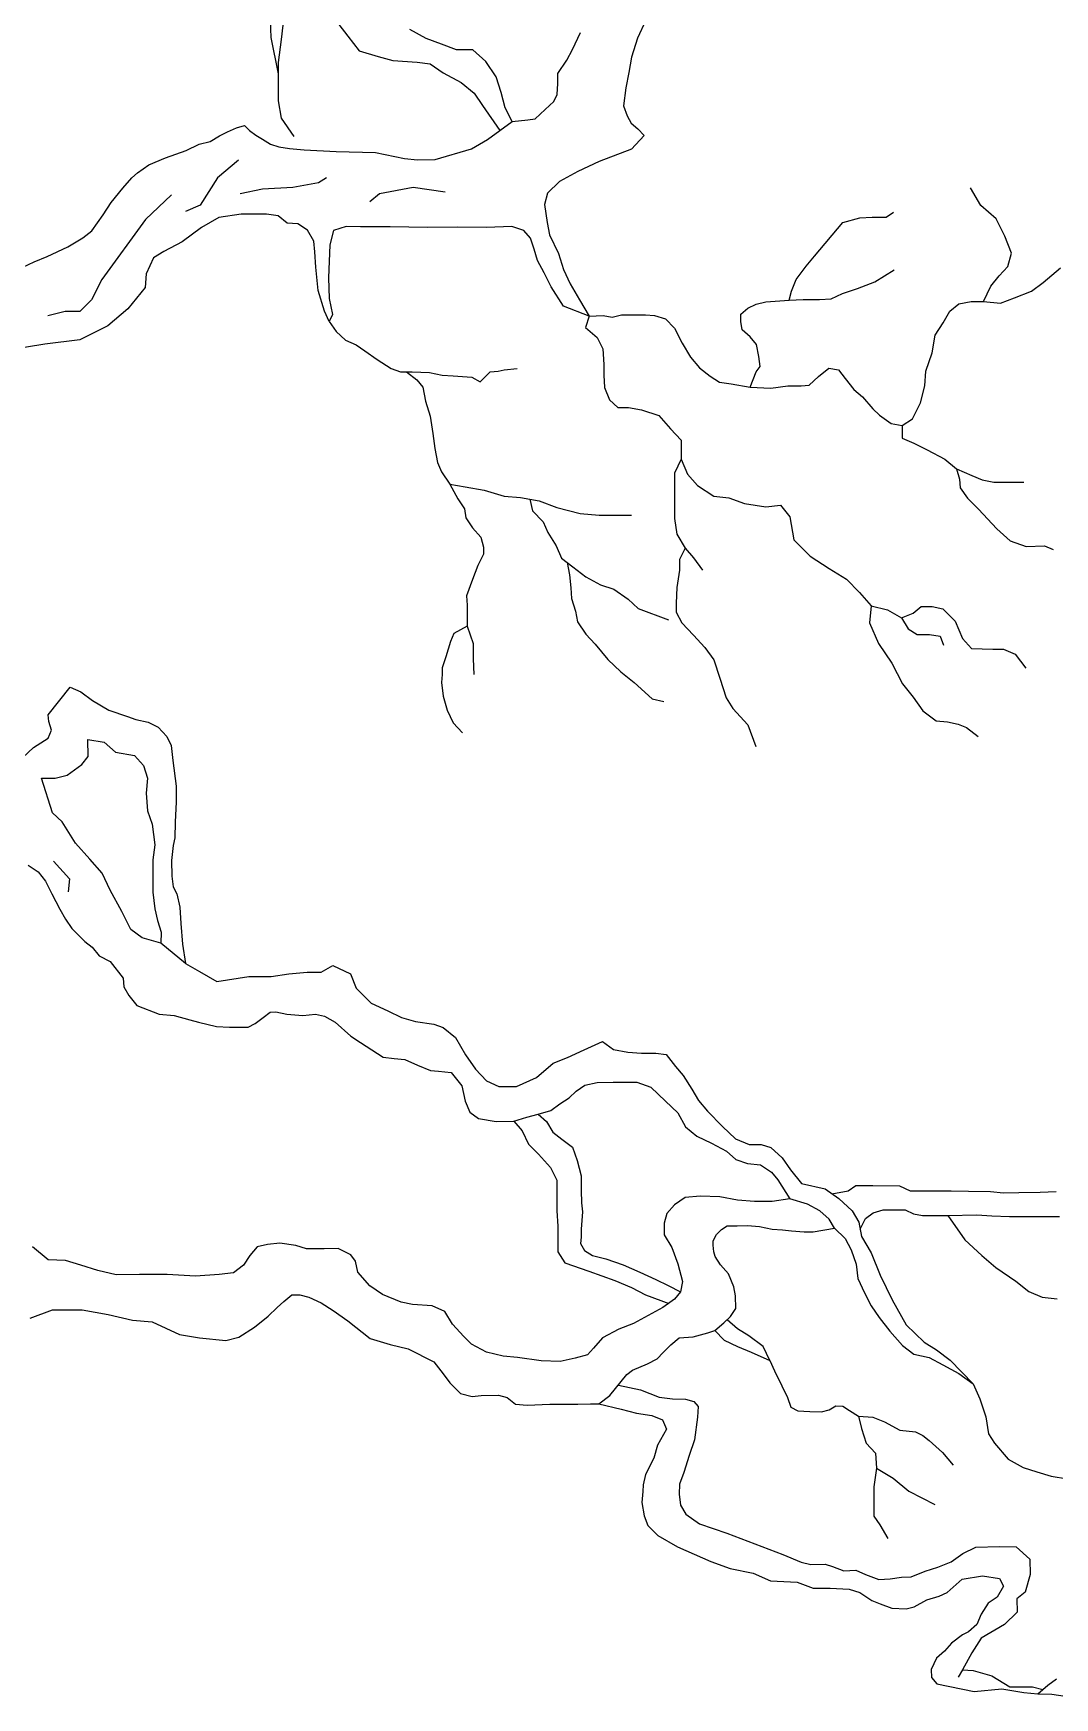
# Model space of a CAD drawing. Header units: millimetres. Extents: x -8050 to 7892, y -21 to 20150.
# Drawn here: x 1436 to 4456, y 3733 to 8652 of the extents above; entities that cross this region are included whole.
import ezdxf

# ---------------------------------------------------------------- set-up
doc = ezdxf.new("R2010")
doc.units = ezdxf.units.MM
doc.layers.add('ceco.net 158', color=7, linetype='Continuous')

msp = doc.modelspace()

# ---------------------------------------------------------------- linework, layer by layer
at = {"layer": 'ceco.net 158'}
for p, q in [((2136.1, 8690.3), (2138.8, 8638.9)), ((2176.7, 8701.1), (2168.6, 8633.4)), ((2339.5, 8677.2), (2366, 8643.5)), ((2597.6, 8636.2), (2549.4, 8662.8)), ((3247.6, 8690.4), (3222.4, 8637.5)), ((2138.8, 8638.9), (2160.5, 8532)), ((2168.6, 8633.4), (2160.5, 8565.8)), ((2366, 8643.5), (2399.8, 8600)), ((2643.5, 8619.3), (2597.6, 8636.2)), ((2686.9, 8602.5), (2643.5, 8619.3)), ((3030.8, 8603.3), (3054.4, 8653.5)), ((3222.4, 8637.5), (3204.8, 8580.9)), ((2160.5, 8565.8), (2160.5, 8498.1)), ((2399.8, 8600), (2455.3, 8583.2)), ((2455.3, 8583.2), (2498.7, 8571.1)), ((2498.7, 8571.1), (2571.1, 8566.3)), ((2571.1, 8566.3), (2609.7, 8561.5)), ((2609.7, 8561.5), (2648.3, 8534.9)), ((2735.2, 8602.5), (2686.9, 8602.5)), ((2773.8, 8568.7), (2735.2, 8602.5)), ((2805.1, 8522.9), (2773.8, 8568.7)), ((2986.5, 8532.6), (3013.1, 8572.4)), ((3013.1, 8572.4), (3030.8, 8603.3)), ((3204.8, 8580.9), (3197.2, 8535.6)), ((2648.3, 8534.9), (2701.4, 8506)), ((2819.6, 8477), (2805.1, 8522.9)), ((2986.5, 8503.1), (2986.5, 8532.6)), ((3197.2, 8535.6), (3188.4, 8490.3)), ((2160.5, 8498.1), (2160.5, 8452.1)), ((2701.4, 8506), (2740, 8474.6)), ((2740, 8474.6), (2764.1, 8438.4)), ((2831.7, 8431.2), (2819.6, 8477)), ((2974.8, 8450), (2985.1, 8470.7)), ((2985.1, 8470.7), (2986.5, 8503.1)), ((3188.4, 8490.3), (3180.9, 8437.4)), ((2160.5, 8452.1), (2168.6, 8400.7)), ((2764.1, 8438.4), (2815.5, 8364.5)), ((2852.4, 8391.1), (2831.7, 8431.2)), ((2920.2, 8398.4), (2949.7, 8426.4)), ((2949.7, 8426.4), (2974.8, 8450)), ((3180.9, 8437.4), (3192.2, 8407.2)), ((2010.5, 8360.8), (2036.6, 8372.3)), ((2036.6, 8372.3), (2060.6, 8379.6)), ((2060.6, 8379.6), (2075.2, 8363.9)), ((2075.2, 8363.9), (2094, 8350.4)), ((2168.6, 8400.7), (2206.5, 8346.6)), ((2778.7, 8338), (2852.4, 8391.1)), ((2852.4, 8391.1), (2898.1, 8395.5)), ((2898.1, 8395.5), (2920.2, 8398.4)), ((3192.2, 8407.2), (3203.5, 8385.8)), ((3203.5, 8385.8), (3223.7, 8369.5)), ((3223.7, 8369.5), (3242.6, 8349.3)), ((1887.8, 8305.5), (1926.9, 8324.3)), ((1926.9, 8324.3), (1959.3, 8331.6)), ((1959.3, 8331.6), (1986.5, 8348.3)), ((1986.5, 8348.3), (2010.5, 8360.8)), ((2094, 8350.4), (2113.9, 8338.9)), ((2113.9, 8338.9), (2137.9, 8324.3)), ((2137.9, 8324.3), (2161.9, 8315.9)), ((2161.9, 8315.9), (2193.3, 8310.7)), ((2731.5, 8310), (2778.7, 8338)), ((3242.6, 8349.3), (3204.8, 8309)), ((1778, 8263.3), (1827, 8283.5)), ((1827, 8283.5), (1887.8, 8305.5)), ((2042.8, 8276.4), (1981.2, 8224.3)), ((2193.3, 8310.7), (2237.1, 8307.6)), ((2237.1, 8307.6), (2331.1, 8302.3)), ((2331.1, 8302.3), (2448.1, 8299.2)), ((2448.1, 8299.2), (2533.9, 8282)), ((2533.9, 8282), (2572.2, 8277.6)), ((2572.2, 8277.6), (2623.8, 8279)), ((2623.8, 8279), (2731.5, 8310)), ((3109.1, 8272.5), (3046.2, 8243.6)), ((3204.8, 8309), (3109.1, 8272.5)), ((1700.4, 8194.1), (1727.4, 8224.5)), ((1727.4, 8224.5), (1744.3, 8239.7)), ((1744.3, 8239.7), (1778, 8263.3)), ((1981.2, 8224.3), (1929.1, 8143.8)), ((2303.4, 8224.3), (2279.7, 8210.1)), ((3046.2, 8243.6), (2992, 8213.4)), ((1666.6, 8151.9), (1700.4, 8194.1)), ((1845.2, 8174.3), (1767.6, 8101)), ((2113.9, 8191.1), (2047.6, 8176.9)), ((2203.9, 8195.9), (2113.9, 8191.1)), ((2279.7, 8210.1), (2203.9, 8195.9)), ((2459.7, 8176.9), (2431.3, 8153.2)), ((2559.2, 8195.9), (2459.7, 8176.9)), ((2653.9, 8181.7), (2559.2, 8195.9)), ((2956.8, 8179.4), (2947.7, 8145.7)), ((2992, 8213.4), (2956.8, 8179.4)), ((4237.3, 8142.7), (4206.9, 8194.8)), ((1643, 8114.8), (1666.6, 8151.9)), ((1929.1, 8143.8), (1886.5, 8124.8)), ((2050.7, 8117), (1984.9, 8107.6)), ((2126, 8117), (2050.7, 8117)), ((2160.5, 8112.3), (2126, 8117)), ((2431.3, 8153.2), (2431.3, 8153.2)), ((2947.7, 8145.7), (2955.2, 8092.1)), ((3957.3, 8107.9), (3979.7, 8123.4)), ((4282.8, 8103.7), (4237.3, 8142.7)), ((1582.2, 8047.3), (1609.2, 8067.5)), ((1609.2, 8067.5), (1643, 8114.8)), ((1767.6, 8101), (1638.3, 7924.3)), ((1933.1, 8077.8), (1876.7, 8035.5)), ((1984.9, 8107.6), (1933.1, 8077.8)), ((2187.1, 8090.3), (2160.5, 8112.3)), ((2218.5, 8088.8), (2187.1, 8090.3)), ((2246.7, 8070), (2218.5, 8088.8)), ((2265.5, 8037), (2246.7, 8070)), ((2323.5, 8068.4), (2312.6, 8026.1)), ((2361.2, 8080.9), (2323.5, 8068.4)), ((2403.5, 8079.4), (2361.2, 8080.9)), ((2491.7, 8079.7), (2403.5, 8079.4)), ((2601.3, 8077.2), (2491.7, 8079.7)), ((2691, 8078.4), (2601.3, 8077.2)), ((2775.7, 8077.2), (2691, 8078.4)), ((2850.5, 8080.9), (2775.7, 8077.2)), ((2886.6, 8068.4), (2850.5, 8080.9)), ((2906.6, 8046), (2886.6, 8068.4)), ((2955.2, 8092.1), (2962.6, 8056)), ((3745.4, 7992.5), (3829.8, 8092.4)), ((3829.8, 8092.4), (3879.8, 8106.2)), ((3879.8, 8106.2), (3916, 8107.9)), ((3916, 8107.9), (3957.3, 8107.9)), ((4308.8, 8051.7), (4282.8, 8103.7)), ((1477.5, 7991.6), (1538.3, 8020.2)), ((1538.3, 8020.2), (1582.2, 8047.3)), ((1876.7, 8035.5), (1821.8, 8007.2)), ((2268.7, 8005.7), (2265.5, 8037)), ((2312.6, 8026.1), (2309.4, 7928.9)), ((2916.5, 8013.6), (2906.6, 8046)), ((2962.6, 8056), (2988.8, 8001.2)), ((4328.3, 8001.8), (4308.8, 8051.7)), ((1388.1, 7952.7), (1438.7, 7976.4)), ((1438.7, 7976.4), (1477.5, 7991.6)), ((1792, 7988.4), (1769.8, 7941.2)), ((1821.8, 8007.2), (1792, 7988.4)), ((2271.8, 7960.2), (2268.7, 8005.7)), ((2926.5, 7980), (2916.5, 8013.6)), ((2946.5, 7943.9), (2926.5, 7980)), ((2988.8, 8001.2), (3003.8, 7953.8)), ((3721.3, 7963.2), (3745.4, 7992.5)), ((4317.5, 7962.8), (4328.3, 8001.8)), ((1638.3, 7924.3), (1608.1, 7864)), ((1769.8, 7941.2), (1766.6, 7900.2)), ((2278.1, 7891.2), (2271.8, 7960.2)), ((2309.4, 7928.9), (2311, 7867.7)), ((2967.6, 7902.8), (2946.5, 7943.9)), ((3003.8, 7953.8), (3023.7, 7911.5)), ((3678.2, 7889.1), (3692, 7923.6)), ((3692, 7923.6), (3721.3, 7963.2)), ((3924.6, 7916.7), (3981.4, 7952.8)), ((4267.6, 7904.3), (4291.5, 7934.6)), ((4291.5, 7934.6), (4317.5, 7962.8)), ((4421.6, 7915.1), (4473.6, 7958.5)), ((1766.6, 7900.2), (1716.1, 7837.1)), ((2296.9, 7830.1), (2278.1, 7891.2)), ((3003.8, 7845.5), (2967.6, 7902.8)), ((3023.7, 7911.5), (3051.1, 7864.1)), ((3671.3, 7863.3), (3678.2, 7889.1)), ((3795.3, 7866.7), (3828.1, 7882.2)), ((3828.1, 7882.2), (3872.9, 7897.7)), ((3872.9, 7897.7), (3924.6, 7916.7)), ((4245.9, 7858.7), (4267.6, 7904.3)), ((4337, 7869.6), (4386.9, 7889.1)), ((4386.9, 7889.1), (4421.6, 7915.1)), ((1530.5, 7829.5), (1478.8, 7816.6)), ((1573.6, 7829.5), (1530.5, 7829.5)), ((1608.1, 7864), (1573.6, 7829.5)), ((1716.1, 7837.1), (1656.1, 7786.6)), ((2311, 7800.3), (2296.9, 7830.1)), ((2311, 7867.7), (2320.4, 7820.7)), ((3079.8, 7815.6), (3003.8, 7845.5)), ((3051.1, 7864.1), (3079.8, 7815.6)), ((3528.3, 7821.9), (3548.9, 7839.1)), ((3528.3, 7799.5), (3528.3, 7821.9)), ((3548.9, 7839.1), (3573.1, 7851.2)), ((3573.1, 7851.2), (3602.4, 7858.1)), ((3602.4, 7858.1), (3671.3, 7863.3)), ((3671.3, 7863.3), (3712.6, 7865)), ((3712.6, 7865), (3760.9, 7865)), ((3760.9, 7865), (3795.3, 7866.7)), ((4126.7, 7795.9), (4146.2, 7830.6)), ((4146.2, 7830.6), (4172.2, 7852.2)), ((4172.2, 7852.2), (4209.1, 7858.7)), ((4209.1, 7858.7), (4245.9, 7858.7)), ((4245.9, 7858.7), (4295.8, 7854.4)), ((4295.8, 7854.4), (4337, 7869.6)), ((1656.1, 7786.6), (1574.1, 7745.6)), ((2320.4, 7820.7), (2311, 7800.3)), ((2311, 7800.3), (2332, 7769.9)), ((3079.8, 7815.6), (3069.2, 7782)), ((3069.2, 7782), (3103.2, 7752.8)), ((3079.8, 7815.6), (3120.6, 7817.3)), ((3120.6, 7817.3), (3147.7, 7812.3)), ((3147.7, 7812.3), (3174.7, 7819.7)), ((3174.7, 7819.7), (3216.5, 7819.7)), ((3216.5, 7819.7), (3246, 7819.7)), ((3246, 7819.7), (3273, 7817.3)), ((3273, 7817.3), (3304.9, 7807.4)), ((3304.9, 7807.4), (3332, 7780.4)), ((3332, 7780.4), (3354.1, 7736.2)), ((3531.7, 7775.4), (3528.3, 7799.5)), ((3555.8, 7754.7), (3531.7, 7775.4)), ((4102.8, 7759), (4126.7, 7795.9)), ((1469.9, 7732.9), (1356.3, 7714)), ((1574.1, 7745.6), (1469.9, 7732.9)), ((2332, 7769.9), (2359.4, 7744.5)), ((2359.4, 7744.5), (2390.6, 7730.8)), ((2390.6, 7730.8), (2416, 7713.2)), ((3103.2, 7752.8), (3120.2, 7718.8)), ((3354.1, 7736.2), (3378.7, 7694.4)), ((3574.8, 7732.3), (3555.8, 7754.7)), ((3581.7, 7696.2), (3574.8, 7732.3)), ((4094.1, 7707), (4102.8, 7759)), ((2416, 7713.2), (2453.1, 7687.9)), ((2453.1, 7687.9), (2494.1, 7660.5)), ((3120.2, 7718.8), (3122.7, 7672.6)), ((3378.7, 7694.4), (3405.7, 7662.5)), ((3585.1, 7666.9), (3581.7, 7696.2)), ((4074.6, 7652.8), (4094.1, 7707)), ((2494.1, 7660.5), (2521.5, 7650.8)), ((2521.5, 7650.8), (2556.6, 7650.8)), ((2539.1, 7650.8), (2570.3, 7627.3)), ((2556.6, 7650.8), (2607.4, 7648.8)), ((2570.3, 7627.3), (2587.9, 7605.9)), ((2607.4, 7648.8), (2644.5, 7641)), ((2644.5, 7641), (2677.7, 7639.1)), ((2677.7, 7639.1), (2732.4, 7635.1)), ((2732.4, 7635.1), (2757.8, 7621.5)), ((2757.8, 7621.5), (2787.1, 7650.8)), ((2787.1, 7650.8), (2810.5, 7652.7)), ((2810.5, 7652.7), (2828.1, 7656.6)), ((2828.1, 7656.6), (2867.1, 7660.5)), ((2828.1, 7656.6), (2828.1, 7656.6)), ((3122.7, 7672.6), (3122.7, 7641)), ((3122.7, 7641), (3125.1, 7604.5)), ((3405.7, 7662.5), (3437.6, 7637.9)), ((3437.6, 7637.9), (3464.7, 7620.7)), ((3555.6, 7606), (3573.1, 7651.4)), ((3573.1, 7651.4), (3585.1, 7666.9)), ((3729.9, 7611.6), (3758, 7637.6)), ((3758, 7637.6), (3788.4, 7661.5)), ((3788.4, 7661.5), (3816.6, 7657.1)), ((3816.6, 7657.1), (3836.1, 7631.1)), ((3836.1, 7631.1), (3862.1, 7598.6)), ((4072.5, 7609.4), (4074.6, 7652.8)), ((2587.9, 7605.9), (2595.7, 7564.9)), ((3125.1, 7604.5), (3139.7, 7568)), ((3464.7, 7620.7), (3499.1, 7615.8)), ((3499.1, 7615.8), (3555.6, 7606)), ((3555.6, 7606), (3617.1, 7602.9)), ((3617.1, 7602.9), (3667, 7609.4)), ((3667, 7609.4), (3706, 7609.4)), ((3706, 7609.4), (3729.9, 7611.6)), ((3862.1, 7598.6), (3888.2, 7576.9)), ((3888.2, 7576.9), (3918.5, 7542.2)), ((4059.4, 7559.6), (4072.5, 7609.4)), ((2595.7, 7564.9), (2609.4, 7520)), ((3139.7, 7568), (3164, 7546.1)), ((3164, 7546.1), (3195.7, 7546.1)), ((3195.7, 7546.1), (3234.6, 7538.8)), ((3234.6, 7538.8), (3285.7, 7521.8)), ((3918.5, 7542.2), (3938, 7522.7)), ((4035.6, 7511.9), (4059.4, 7559.6)), ((2609.4, 7520), (2617.2, 7469.2)), ((3285.7, 7521.8), (3319.7, 7482.9)), ((3319.7, 7482.9), (3351.3, 7448.8)), ((3938, 7522.7), (3972.7, 7498.9)), ((3972.7, 7498.9), (4005.2, 7492.4)), ((4005.2, 7492.4), (4035.6, 7511.9)), ((4005.2, 7492.4), (4005.2, 7455.5)), ((2617.2, 7469.2), (2623, 7424.3)), ((3351.3, 7448.8), (3351.3, 7392.9)), ((4005.2, 7455.5), (4039.9, 7440.3)), ((4039.9, 7440.3), (4079, 7420.8)), ((2623, 7424.3), (2630.8, 7383.3)), ((2630.8, 7383.3), (2642.6, 7355.9)), ((3351.3, 7392.9), (3331.9, 7351.6)), ((3351.3, 7392.9), (3370.8, 7349.1)), ((4079, 7420.8), (4131, 7392.6)), ((4131, 7392.6), (4165.7, 7364.5)), ((2642.6, 7355.9), (2667.9, 7318.8)), ((3331.9, 7351.6), (3331.9, 7312.7)), ((3370.8, 7349.1), (3400, 7315.1)), ((4165.7, 7364.5), (4174.4, 7334.1)), ((4165.7, 7364.5), (4211.2, 7345)), ((4174.4, 7334.1), (4176.5, 7308.1)), ((4211.2, 7345), (4241.6, 7331.9)), ((4241.6, 7331.9), (4276.3, 7325.4)), ((2667.9, 7318.8), (2691.4, 7275.9)), ((2667.9, 7318.8), (2712.9, 7311)), ((2712.9, 7311), (2769.5, 7301.3)), ((2769.5, 7301.3), (2828.1, 7283.7)), ((2828.1, 7283.7), (2876.9, 7279.8)), ((3331.9, 7312.7), (3331.9, 7266.4)), ((3400, 7315.1), (3448.6, 7283.5)), ((3448.6, 7283.5), (3492.4, 7278.6)), ((4176.5, 7308.1), (4198.2, 7277.8)), ((4276.3, 7325.4), (4330.5, 7325.4)), ((4330.5, 7325.4), (4365.2, 7325.4)), ((2691.4, 7275.9), (2710.9, 7246.6)), ((2710.9, 7246.6), (2714.8, 7219.3)), ((2876.9, 7279.8), (2931.6, 7270)), ((2904.2, 7274.9), (2912.1, 7240.8)), ((2912.1, 7240.8), (2943.3, 7207.6)), ((2931.6, 7270), (2984.3, 7250.5)), ((2984.3, 7250.5), (3052.7, 7232.9)), ((3052.7, 7232.9), (3109.3, 7227.1)), ((3331.9, 7266.4), (3331.9, 7217.8)), ((3492.4, 7278.6), (3538.6, 7261.6)), ((3538.6, 7261.6), (3601.9, 7251.9)), ((3601.9, 7251.9), (3645.6, 7256.7)), ((3645.6, 7256.7), (3672.4, 7222.7)), ((4198.2, 7277.8), (4230.7, 7245.2)), ((4230.7, 7245.2), (4285, 7186.7)), ((2714.8, 7219.3), (2734.3, 7190)), ((2734.3, 7190), (2759.7, 7162.7)), ((2943.3, 7207.6), (2957, 7176.3)), ((3109.3, 7227.1), (3173.7, 7227.1)), ((3173.7, 7227.1), (3205, 7227.1)), ((3331.9, 7217.8), (3339.2, 7171.6)), ((3672.4, 7222.7), (3684.6, 7154.6)), ((4285, 7186.7), (4324, 7152)), ((2759.7, 7162.7), (2767.5, 7133.4)), ((2767.5, 7133.4), (2767.5, 7111.9)), ((2957, 7176.3), (2982.4, 7137.3)), ((2982.4, 7137.3), (2998, 7100.2)), ((3339.2, 7171.6), (3363.5, 7130.3)), ((3684.6, 7154.6), (3733.2, 7105.9)), ((4324, 7152), (4371.7, 7134.7)), ((4371.7, 7134.7), (4425.9, 7136.8)), ((4425.9, 7136.8), (4451.9, 7126)), ((2767.5, 7111.9), (2750, 7078.7)), ((2998, 7100.2), (3031.2, 7074.8)), ((3014.6, 7087.5), (3021.4, 7051.4)), ((3363.5, 7130.3), (3346.5, 7096.2)), ((3346.5, 7096.2), (3346.5, 7064.6)), ((3363.5, 7130.3), (3387.8, 7101.1)), ((3387.8, 7101.1), (3414.6, 7064.6)), ((3733.2, 7105.9), (3789.2, 7069.5)), ((2734.3, 7037.7), (2716.8, 6988.9)), ((2750, 7078.7), (2734.3, 7037.7)), ((3021.4, 7051.4), (3025.3, 7012.3)), ((3031.2, 7074.8), (3070.2, 7045.5)), ((3070.2, 7045.5), (3113.2, 7022.1)), ((3346.5, 7064.6), (3339.2, 7013.5)), ((3789.2, 7069.5), (3840.2, 7037.9)), ((3840.2, 7037.9), (3879.2, 6998.9)), ((2716.8, 6988.9), (2718.7, 6961.6)), ((3025.3, 7012.3), (3027.3, 6981.1)), ((3113.2, 7022.1), (3152.3, 7008.4)), ((3152.3, 7008.4), (3195.2, 6979.1)), ((3339.2, 7013.5), (3336.7, 6967.3)), ((3879.2, 6998.9), (3913.2, 6960)), ((2718.7, 6961.6), (2718.7, 6899.1)), ((3027.3, 6981.1), (3039, 6944)), ((3039, 6944), (3044.9, 6912.7)), ((3195.2, 6979.1), (3224.5, 6951.8)), ((3224.5, 6951.8), (3314.3, 6918.6)), ((3336.7, 6967.3), (3336.7, 6940.6)), ((3336.7, 6940.6), (3353.8, 6909)), ((3913.2, 6960), (3908.3, 6909)), ((3913.2, 6960), (3961.8, 6947.9)), ((3961.8, 6947.9), (4003.2, 6923.6)), ((4003.2, 6923.6), (4037.3, 6938.2)), ((4037.3, 6938.2), (4061.6, 6957.6)), ((4061.6, 6957.6), (4093.2, 6957.6)), ((4093.2, 6957.6), (4124.8, 6950.3)), ((4124.8, 6950.3), (4161.3, 6913.8)), ((2718.7, 6899.1), (2679.7, 6877.6)), ((2718.7, 6899.1), (2736.3, 6848.3)), ((3044.9, 6912.7), (3070.2, 6875.6)), ((3353.8, 6909), (3387.8, 6872.5)), ((3908.3, 6909), (3935.1, 6848.2)), ((4003.2, 6923.6), (4022.7, 6891.9)), ((4022.7, 6891.9), (4049.4, 6874.9)), ((4161.3, 6913.8), (4183.2, 6862.8)), ((2669.9, 6854.2), (2656.2, 6809.3)), ((2679.7, 6877.6), (2669.9, 6854.2)), ((2736.3, 6848.3), (2736.3, 6803.4)), ((3070.2, 6875.6), (3097.6, 6846.4)), ((3097.6, 6846.4), (3134.7, 6801.4)), ((3387.8, 6872.5), (3421.9, 6836)), ((3935.1, 6848.2), (3974, 6789.8)), ((4049.4, 6874.9), (4085.9, 6874.9)), ((4085.9, 6874.9), (4117.5, 6870.1)), ((4117.5, 6870.1), (4127.3, 6843.3)), ((4183.2, 6862.8), (4210, 6833.6)), ((2656.2, 6809.3), (2644.5, 6776.1)), ((2736.3, 6803.4), (2738.2, 6756.5)), ((3134.7, 6801.4), (3173.7, 6764.4)), ((3421.9, 6836), (3448.6, 6799.5)), ((3448.6, 6799.5), (3465.6, 6746)), ((3974, 6789.8), (4005.6, 6729)), ((4210, 6833.6), (4273.2, 6831.1)), ((4273.2, 6831.1), (4304.8, 6831.1)), ((4304.8, 6831.1), (4338.9, 6816.6)), ((4338.9, 6816.6), (4370.5, 6775.2)), ((2644.5, 6756.5), (2642.6, 6733.1)), ((2644.5, 6776.1), (2644.5, 6756.5)), ((3173.7, 6764.4), (3212.8, 6733.1)), ((3465.6, 6746), (3485.1, 6687.7)), ((1480, 6637.9), (1545.4, 6719.1)), ((1545.4, 6719.1), (1577.1, 6705.3)), ((1577.1, 6705.3), (1610.8, 6679.5)), ((2642.6, 6733.1), (2648.4, 6692.1)), ((2648.4, 6692.1), (2660.1, 6651.1)), ((3212.8, 6733.1), (3265.5, 6684.3)), ((4005.6, 6729), (4037.3, 6690.1)), ((4037.3, 6690.1), (4066.4, 6648.8)), ((1610.8, 6679.5), (1659.6, 6650.8)), ((1659.6, 6650.8), (1714.7, 6632.5)), ((2660.1, 6651.1), (2677.7, 6614)), ((3265.5, 6684.3), (3300.7, 6676.5)), ((3485.1, 6687.7), (3504.6, 6656.1)), ((3504.6, 6656.1), (3548.3, 6607.4)), ((4066.4, 6648.8), (4105.4, 6619.6)), ((1482, 6618.1), (1480, 6637.9)), ((1480, 6568.6), (1489.9, 6592.4)), ((1489.9, 6592.4), (1482, 6618.1)), ((1714.7, 6632.5), (1739.2, 6623.9)), ((1739.2, 6623.9), (1776, 6615.3)), ((1776, 6615.3), (1805.4, 6600.6)), ((1805.4, 6600.6), (1831.1, 6573.6)), ((2677.7, 6614), (2705, 6584.7)), ((3548.3, 6607.4), (3572.7, 6544.2)), ((4105.4, 6619.6), (4139.4, 6617.1)), ((4139.4, 6617.1), (4171, 6609.9)), ((4171, 6609.9), (4195.4, 6600.1)), ((4195.4, 6600.1), (4229.4, 6573.4)), ((1436.5, 6540.9), (1480, 6568.6)), ((1598.7, 6514.5), (1597.2, 6564.9)), ((1597.2, 6564.9), (1646, 6557)), ((1646, 6557), (1679, 6527.1)), ((1831.1, 6573.6), (1843.4, 6546.7)), ((1843.4, 6546.7), (1848.3, 6502.6)), ((1404.8, 6511.2), (1436.5, 6540.9)), ((1579.9, 6490.9), (1598.7, 6514.5)), ((1679, 6527.1), (1735.7, 6517.7)), ((1735.7, 6517.7), (1762.4, 6487.8)), ((1848.3, 6502.6), (1858.1, 6426.6)), ((1493.3, 6347.7), (1460.3, 6450)), ((1460.3, 6450), (1501.2, 6450)), ((1501.2, 6450), (1535.8, 6459.5)), ((1535.8, 6459.5), (1579.9, 6490.9)), ((1762.4, 6487.8), (1773.4, 6450)), ((1773.4, 6450), (1770.3, 6406)), ((1770.3, 6406), (1773.4, 6354)), ((1858.1, 6426.6), (1858.1, 6380.1)), ((1521.6, 6321), (1493.3, 6347.7)), ((1773.4, 6354), (1787.6, 6314.7)), ((1858.1, 6380.1), (1855.6, 6320.1)), ((1561, 6258.1), (1521.6, 6321)), ((1787.6, 6314.7), (1795.5, 6253.3)), ((1855.6, 6320.1), (1854.4, 6273.5)), ((1603.5, 6210.9), (1561, 6258.1)), ((1795.5, 6253.3), (1789.2, 6209.3)), ((1849.5, 6251.5), (1844.6, 6207.4)), ((1854.4, 6273.5), (1849.5, 6251.5)), ((1496, 6204.9), (1543.4, 6153.2)), ((1639.7, 6169.9), (1603.5, 6210.9)), ((1789.2, 6209.3), (1789.2, 6162.1)), ((1844.6, 6207.4), (1845.8, 6160.8)), ((1420.7, 6193.1), (1450.5, 6173.9)), ((1450.5, 6173.9), (1471.8, 6146.3)), ((1543.4, 6153.2), (1539.1, 6114.4)), ((1663.3, 6119.6), (1639.7, 6169.9)), ((1789.2, 6162.1), (1789.2, 6113.3)), ((1845.8, 6160.8), (1849.5, 6128.9)), ((1471.8, 6146.3), (1490.9, 6108)), ((1490.9, 6108), (1514.3, 6063.3)), ((1697.9, 6056.6), (1663.3, 6119.6)), ((1789.2, 6113.3), (1795.5, 6064.5)), ((1849.5, 6128.9), (1860.5, 6108.1)), ((1860.5, 6108.1), (1869.1, 6068.9)), ((1514.3, 6063.3), (1531.3, 6033.5)), ((1724.7, 6003.1), (1697.9, 6056.6)), ((1795.5, 6064.5), (1803.3, 6029.9)), ((1869.1, 6068.9), (1872.5, 6020.9)), ((1531.3, 6033.5), (1550.5, 6005.9)), ((1550.5, 6005.9), (1588.8, 5967.6)), ((1757.7, 5978), (1724.7, 6003.1)), ((1803.3, 6029.9), (1814.4, 5995.3)), ((1872.5, 6020.9), (1877.1, 5959.2)), ((1588.8, 5967.6), (1610.1, 5950.6)), ((1812.8, 5962.2), (1757.7, 5978)), ((1814.4, 5995.3), (1812.8, 5962.2)), ((1886.4, 5902.2), (1812.8, 5962.2)), ((1877.1, 5959.2), (1886.4, 5902.2)), ((1610.1, 5950.6), (1631.3, 5925.1)), ((1631.3, 5925.1), (1663.3, 5908)), ((1663.3, 5908), (1701.6, 5859.1)), ((1701.6, 5859.1), (1703.7, 5833.6)), ((1886.4, 5902.2), (1927.3, 5878.9)), ((1927.3, 5878.9), (1979.1, 5849.3)), ((1979.1, 5849.3), (2072.9, 5864.1)), ((2072.9, 5864.1), (2139.5, 5864.1)), ((2139.5, 5864.1), (2191.3, 5871.5)), ((2191.3, 5871.5), (2245.6, 5876.5)), ((2245.6, 5876.5), (2287.5, 5876.5)), ((2287.5, 5876.5), (2322, 5896.2)), ((2322, 5896.2), (2373.8, 5871.5)), ((2373.8, 5871.5), (2391.1, 5829.6)), ((1703.7, 5833.6), (1718.6, 5808.1)), ((1718.6, 5808.1), (1718.6, 5808.1)), ((1718.6, 5808.1), (1742, 5778.3)), ((2391.1, 5829.6), (2435.5, 5785.2)), ((1742, 5778.3), (1807.9, 5752.7)), ((2115.5, 5742.5), (2136.6, 5758.3)), ((2136.6, 5758.3), (2153.7, 5759.7)), ((2153.7, 5759.7), (2185.3, 5753.1)), ((2435.5, 5785.2), (2484.8, 5763)), ((2484.8, 5763), (2524.3, 5743.3)), ((1807.9, 5752.7), (1852.6, 5748.5)), ((1852.6, 5748.5), (1899.4, 5735.7)), ((1899.4, 5735.7), (1925, 5729.3)), ((1925, 5729.3), (1978.2, 5716.6)), ((1978.2, 5716.6), (2016.5, 5714.5)), ((2016.5, 5714.5), (2071.8, 5714.5)), ((2071.8, 5714.5), (2091.8, 5725.4)), ((2091.8, 5725.4), (2115.5, 5742.5)), ((2185.3, 5753.1), (2232.7, 5749.1)), ((2232.7, 5749.1), (2270.9, 5753.1)), ((2270.9, 5753.1), (2297.2, 5746.5)), ((2297.2, 5746.5), (2328.8, 5729.4)), ((2328.8, 5729.4), (2374.9, 5687.3)), ((2524.3, 5743.3), (2566.2, 5731)), ((2566.2, 5731), (2620.5, 5723.6)), ((2620.5, 5723.6), (2647.6, 5713.7)), ((2647.6, 5713.7), (2684.6, 5684.1)), ((2374.9, 5687.3), (2403.8, 5668.8)), ((2403.8, 5668.8), (2436.7, 5647.8)), ((2684.6, 5684.1), (2714.2, 5632.3)), ((3064.5, 5647.1), (3118.8, 5671.8)), ((3118.8, 5671.8), (3151.9, 5648.4)), ((2436.7, 5647.8), (2471, 5625.4)), ((2471, 5625.4), (2502.6, 5621.5)), ((2502.6, 5621.5), (2534.2, 5618.8)), ((2534.2, 5618.8), (2572.3, 5601.7)), ((2714.2, 5632.3), (2743.8, 5590.4)), ((2973.2, 5607.7), (3015.2, 5624.9)), ((3015.2, 5624.9), (3064.5, 5647.1)), ((3151.9, 5648.4), (3194, 5640)), ((3194, 5640), (3234.8, 5637.6)), ((3234.8, 5637.6), (3276.8, 5637.6)), ((3276.8, 5637.6), (3306.8, 5634)), ((3306.8, 5634), (3334.4, 5598)), ((2572.3, 5601.7), (2610.5, 5585.9)), ((2610.5, 5585.9), (2634.2, 5584.6)), ((2634.2, 5584.6), (2671.1, 5580.6)), ((2671.1, 5580.6), (2702.7, 5541.2)), ((2743.8, 5590.4), (2775.9, 5555.9)), ((2864.7, 5538.6), (2923.9, 5565.7)), ((2923.9, 5565.7), (2973.2, 5607.7)), ((3334.4, 5598), (3357.2, 5571.6)), ((3357.2, 5571.6), (3383.6, 5530.8)), ((2702.7, 5541.2), (2712.6, 5495.8)), ((2775.9, 5555.9), (2812.9, 5538.6)), ((2812.9, 5538.6), (2864.7, 5538.6)), ((3020.4, 5505.1), (3041.3, 5524.8)), ((3041.3, 5524.8), (3066.8, 5543.4)), ((3066.8, 5543.4), (3102.9, 5550.4)), ((3102.9, 5550.4), (3150.5, 5551.5)), ((3150.5, 5551.5), (3193.5, 5551.5)), ((3193.5, 5551.5), (3220.2, 5551.5)), ((3220.2, 5551.5), (3261.7, 5536.7)), ((3261.7, 5536.7), (3305.6, 5495.8)), ((3383.6, 5530.8), (3402.8, 5497.2)), ((2712.6, 5495.8), (2726.5, 5463.3)), ((2726.5, 5463.3), (2752.1, 5444.7)), ((2928.6, 5457.5), (2965.8, 5467.9)), ((2965.8, 5467.9), (2992.5, 5487.7)), ((2992.5, 5487.7), (3020.4, 5505.1)), ((3305.6, 5495.8), (3342.1, 5460.7)), ((3342.1, 5460.7), (3364.1, 5419.8)), ((3402.8, 5497.2), (3429.2, 5466)), ((3429.2, 5466), (3473.7, 5420.4)), ((2752.1, 5444.7), (2804.3, 5435.4)), ((2804.3, 5435.4), (2856.6, 5436.6)), ((2856.6, 5436.6), (2894.9, 5448.2)), ((2856.6, 5436.6), (2881.7, 5408.1)), ((2894.9, 5448.2), (2928.6, 5457.5)), ((2928.6, 5457.5), (2953.3, 5435.9)), ((2953.3, 5435.9), (2972.3, 5403.7)), ((3364.1, 5419.8), (3397.7, 5392)), ((3473.7, 5420.4), (3512.1, 5384.4)), ((2881.7, 5408.1), (2900.7, 5368.7)), ((2900.7, 5368.7), (2929.9, 5339.4)), ((2972.3, 5403.7), (2998.6, 5383.3)), ((2998.6, 5383.3), (3030.8, 5359.9)), ((3397.7, 5392), (3441.5, 5371.6)), ((3441.5, 5371.6), (3485.4, 5348.2)), ((3512.1, 5384.4), (3552.9, 5367.6)), ((3552.9, 5367.6), (3587.7, 5367.6)), ((3587.7, 5367.6), (3616.5, 5359.2)), ((2929.9, 5339.4), (2965, 5300)), ((3030.8, 5359.9), (3043.9, 5320.4)), ((3043.9, 5320.4), (3055.6, 5275.1)), ((3485.4, 5348.2), (3513.2, 5323.4)), ((3513.2, 5323.4), (3548.2, 5311.7)), ((3616.5, 5359.2), (3650.1, 5328)), ((3650.1, 5328), (3675.3, 5293.2)), ((2965, 5300), (2984, 5262)), ((3055.6, 5275.1), (3055.6, 5231.3)), ((3548.2, 5311.7), (3586.2, 5307.3)), ((3586.2, 5307.3), (3618.4, 5285.4)), ((3618.4, 5285.4), (3637.4, 5263.4)), ((3637.4, 5263.4), (3672.9, 5206.7)), ((3675.3, 5293.2), (3707.8, 5252.4)), ((2984, 5262), (2984, 5218.1)), ((2984, 5218.1), (2984, 5171.4)), ((3055.6, 5231.3), (3057.1, 5194.8)), ((3407.7, 5214.4), (3363.2, 5210.6)), ((3465.8, 5212.5), (3407.7, 5214.4)), ((3707.8, 5252.4), (3777.1, 5236.4)), ((3777.1, 5236.4), (3817.9, 5207.7)), ((3797.5, 5222), (3845.3, 5230.9)), ((3845.3, 5230.9), (3867.8, 5246.7)), ((3867.8, 5246.7), (3918.1, 5246.7)), ((3918.1, 5246.7), (3997.4, 5245.4)), ((3997.4, 5245.4), (4029.1, 5230.9)), ((4029.1, 5230.9), (4091.3, 5230.9)), ((4091.3, 5230.9), (4149.5, 5230.9)), ((4149.5, 5230.9), (4201, 5229.6)), ((4201, 5229.6), (4265.8, 5228.2)), ((4265.8, 5228.2), (4304.1, 5224.3)), ((4304.1, 5224.3), (4350.4, 5225.6)), ((4350.4, 5225.6), (4412.6, 5226.9)), ((4412.6, 5226.9), (4460.2, 5228.2)), ((2984, 5171.4), (2986.9, 5126.1)), ((3060, 5168.4), (3055.6, 5117.3)), ((3057.1, 5194.8), (3060, 5168.4)), ((3332.2, 5189.3), (3308.9, 5164.1)), ((3363.2, 5210.6), (3332.2, 5189.3)), ((3518, 5202.8), (3465.8, 5212.5)), ((3568.4, 5198.9), (3518, 5202.8)), ((3620.7, 5198.9), (3568.4, 5198.9)), ((3672.9, 5206.7), (3620.7, 5198.9)), ((3725.2, 5191.2), (3672.9, 5206.7)), ((3762, 5171.8), (3725.2, 5191.2)), ((3789.1, 5146.7), (3762, 5171.8)), ((3817.9, 5207.7), (3857.1, 5171.4)), ((3857.1, 5171.4), (3876.8, 5138.2)), ((3896.4, 5148.8), (3919.1, 5165.4)), ((3919.1, 5165.4), (3949.3, 5174.4)), ((3949.3, 5174.4), (3982.5, 5174.4)), ((3982.5, 5174.4), (4014.2, 5174.4)), ((4014.2, 5174.4), (4038.4, 5162.4)), ((2986.9, 5126.1), (2986.9, 5082.2)), ((3055.6, 5117.3), (3055.6, 5093.9)), ((3308.9, 5164.1), (3301.2, 5135.1)), ((3301.2, 5135.1), (3301.2, 5100.2)), ((3456, 5101.8), (3470.6, 5116.4)), ((3470.6, 5116.4), (3487.9, 5127)), ((3487.9, 5127), (3517.1, 5127)), ((3517.1, 5127), (3547.6, 5128.3)), ((3547.6, 5128.3), (3583.4, 5125.7)), ((3583.4, 5125.7), (3620.6, 5117.7)), ((3620.6, 5117.7), (3651.1, 5115.1)), ((3741.4, 5109.8), (3805.4, 5120)), ((3805.4, 5120), (3789.1, 5146.7)), ((3805.4, 5120), (3836.7, 5090)), ((3876.8, 5138.2), (3884.3, 5095.9)), ((3880.5, 5117.1), (3896.4, 5148.8)), ((4038.4, 5162.4), (4065.6, 5157.8)), ((4065.6, 5157.8), (4104.9, 5157.8)), ((4104.9, 5157.8), (4139.6, 5157.8)), ((4139.6, 5157.8), (4225.8, 5159.5)), ((4139.6, 5157.8), (4190.3, 5086.3)), ((4225.8, 5159.5), (4270.2, 5156.5)), ((4270.2, 5156.5), (4322, 5155.1)), ((4322, 5155.1), (4372.3, 5155.1)), ((4372.3, 5155.1), (4412.3, 5155.1)), ((4412.3, 5155.1), (4470, 5155.1)), ((2128.9, 5072.4), (2098.2, 5065.6)), ((2164.8, 5075.8), (2128.9, 5072.4)), ((2212.6, 5069), (2164.8, 5075.8)), ((2243.4, 5058.8), (2212.6, 5069)), ((2986.9, 5082.2), (2986.9, 5050.1)), ((3055.6, 5093.9), (3054.2, 5074.9)), ((3054.2, 5074.9), (3065.9, 5054.5)), ((3301.2, 5100.2), (3324.4, 5063.4)), ((3446.7, 5083.2), (3456, 5101.8)), ((3446.7, 5069.9), (3446.7, 5083.2)), ((3448.1, 5050), (3446.7, 5069.9)), ((3651.1, 5115.1), (3677.7, 5112.4)), ((3677.7, 5112.4), (3714.8, 5109.8)), ((3714.8, 5109.8), (3741.4, 5109.8)), ((3836.7, 5090), (3854.5, 5055.9)), ((3884.3, 5095.9), (3913, 5047.6)), ((4190.3, 5086.3), (4240.3, 5040)), ((1479.7, 5026.3), (1433.6, 5065.6)), ((1531, 5024.6), (1479.7, 5026.3)), ((1577.1, 5010.9), (1531, 5024.6)), ((2075.9, 5040), (2057.2, 5010.9)), ((2098.2, 5065.6), (2075.9, 5040)), ((2296.3, 5058.8), (2243.4, 5058.8)), ((2337.3, 5060.5), (2296.3, 5058.8)), ((2374.9, 5041.7), (2337.3, 5060.5)), ((2388.6, 5022.9), (2374.9, 5041.7)), ((2395.4, 4990.4), (2388.6, 5022.9)), ((2986.9, 5050.1), (3007.4, 5017.9)), ((3007.4, 5017.9), (3079, 4993.1)), ((3065.9, 5054.5), (3089.3, 5039.8)), ((3089.3, 5039.8), (3128.7, 5029.6)), ((3128.7, 5029.6), (3179.9, 5012.1)), ((3324.4, 5063.4), (3341.9, 5015.1)), ((3452, 5036.8), (3448.1, 5050)), ((3468, 5011.6), (3452, 5036.8)), ((3854.5, 5055.9), (3869.1, 5013.7)), ((3913, 5047.6), (3940.2, 4981.1)), ((4240.3, 5040), (4281.8, 5004.4)), ((1626.7, 4995.6), (1577.1, 5010.9)), ((1681.3, 4981.9), (1626.7, 4995.6)), ((1749.7, 4983.6), (1681.3, 4981.9)), ((1831.7, 4983.6), (1749.7, 4983.6)), ((1915.4, 4978.5), (1831.7, 4983.6)), ((1985.4, 4983.6), (1915.4, 4978.5)), ((2028.1, 4988.7), (1985.4, 4983.6)), ((2057.2, 5010.9), (2028.1, 4988.7)), ((2431.3, 4949.4), (2395.4, 4990.4)), ((3079, 4993.1), (3155, 4965.3)), ((3179.9, 5012.1), (3229.6, 4990.2)), ((3229.6, 4990.2), (3276.4, 4968.2)), ((3276.4, 4968.2), (3312.9, 4950.7)), ((3341.9, 5015.1), (3355.4, 4962.8)), ((3491.9, 4985), (3468, 5011.6)), ((3507.8, 4946.5), (3491.9, 4985)), ((3869.1, 5013.7), (3874, 4971.5)), ((3874, 4971.5), (3893.5, 4929.3)), ((3940.2, 4981.1), (3975, 4908.6)), ((4281.8, 5004.4), (4341.3, 4964)), ((2176.4, 4903.3), (2200.4, 4923.6)), ((2200.4, 4923.6), (2224.3, 4923.6)), ((2224.3, 4923.6), (2250.6, 4916.5)), ((2468.9, 4923.8), (2431.3, 4949.4)), ((2523.5, 4901.6), (2468.9, 4923.8)), ((3155, 4965.3), (3204.7, 4944.9)), ((3204.7, 4944.9), (3245.7, 4922.9)), ((3245.7, 4922.9), (3291, 4906.9)), ((3312.9, 4950.7), (3349.6, 4931.8)), ((3349.6, 4931.8), (3332.2, 4910.5)), ((3355.4, 4962.8), (3349.6, 4931.8)), ((3511.8, 4920), (3507.8, 4946.5)), ((3513.1, 4882.9), (3511.8, 4920)), ((3893.5, 4929.3), (3912.9, 4890.4)), ((4341.3, 4964), (4379.3, 4933.1)), ((4379.3, 4933.1), (4418.5, 4916.4)), ((1426.5, 4854.1), (1492.6, 4878.9)), ((1492.6, 4878.9), (1580.7, 4878.9)), ((1580.7, 4878.9), (1657.9, 4865.2)), ((2131, 4860.3), (2157.3, 4885.4)), ((2157.3, 4885.4), (2176.4, 4903.3)), ((2250.6, 4916.5), (2287.6, 4899.7)), ((2287.6, 4899.7), (2322.3, 4877)), ((2322.3, 4877), (2366.5, 4846)), ((2557.7, 4894.8), (2523.5, 4901.6)), ((2615.8, 4891.2), (2557.7, 4894.8)), ((2652.6, 4873.7), (2615.8, 4891.2)), ((2675.8, 4837), (2652.6, 4873.7)), ((3297.3, 4885.4), (3210.2, 4838.9)), ((3291, 4906.9), (3314.8, 4897.9)), ((3332.2, 4910.5), (3297.3, 4885.4)), ((3497.2, 4859), (3513.1, 4882.9)), ((3912.9, 4890.4), (3937.3, 4856.3)), ((3975, 4908.6), (4017.3, 4834.6)), ((4418.5, 4916.4), (4463.6, 4911.7)), ((1657.9, 4865.2), (1729.5, 4848.6)), ((1729.5, 4848.6), (1787.4, 4843.1)), ((1787.4, 4843.1), (1868.1, 4806.5)), ((2043.8, 4798.2), (2090.4, 4828)), ((2090.4, 4828), (2131, 4860.3)), ((2366.5, 4846), (2432.2, 4794.6)), ((2708.8, 4800.2), (2675.8, 4837)), ((3167.6, 4821.5), (3119.2, 4796.3)), ((3210.2, 4838.9), (3167.6, 4821.5)), ((3450.7, 4817.8), (3477.3, 4840.4)), ((3477.3, 4840.4), (3497.2, 4859)), ((3518.2, 4823.2), (3487.2, 4849.7)), ((3551.7, 4802.5), (3518.2, 4823.2)), ((3937.3, 4856.3), (3968.1, 4815.7)), ((4017.3, 4834.6), (4070.1, 4783.3)), ((1868.1, 4806.5), (1927.8, 4795.8)), ((1927.8, 4795.8), (2005.5, 4788.6)), ((2005.5, 4788.6), (2043.8, 4798.2)), ((2432.2, 4794.6), (2490.8, 4776.7)), ((2490.8, 4776.7), (2544.6, 4763.5)), ((2732, 4777), (2708.8, 4800.2)), ((2776.5, 4753.7), (2732, 4777)), ((3119.2, 4796.3), (3092.1, 4765.3)), ((3298.1, 4752.8), (3320.6, 4775.4)), ((3320.6, 4775.4), (3345.9, 4796.6)), ((3345.9, 4796.6), (3387, 4799.3)), ((3387, 4799.3), (3430.8, 4811.2)), ((3430.8, 4811.2), (3450.7, 4817.8)), ((3450.7, 4817.8), (3478.4, 4789.5)), ((3478.4, 4789.5), (3518.4, 4771)), ((3594.3, 4770.3), (3551.7, 4802.5)), ((3968.1, 4815.7), (4005.5, 4773.5)), ((4005.5, 4773.5), (4039.5, 4747.6)), ((4070.1, 4783.3), (4106.4, 4760.6)), ((2544.6, 4763.5), (2619.9, 4725.3)), ((2619.9, 4725.3), (2647.8, 4690.2)), ((2824.9, 4742.1), (2776.5, 4753.7)), ((2867.5, 4738.3), (2824.9, 4742.1)), ((2937.2, 4728.6), (2867.5, 4738.3)), ((2993.4, 4726.6), (2937.2, 4728.6)), ((3037.9, 4736.3), (2993.4, 4726.6)), ((3074.7, 4746), (3037.9, 4736.3)), ((3092.1, 4765.3), (3074.7, 4746)), ((3251.6, 4719.6), (3280.8, 4734.2)), ((3280.8, 4734.2), (3298.1, 4752.8)), ((3518.4, 4771), (3558.4, 4754.1)), ((3558.4, 4754.1), (3613.8, 4729.5)), ((3613.8, 4729.5), (3594.3, 4770.3)), ((3613.8, 4729.5), (3627.7, 4698.7)), ((4039.5, 4747.6), (4085, 4737.9)), ((4085, 4737.9), (4125.6, 4716.8)), ((4106.4, 4760.6), (4147.2, 4730.4)), ((4147.2, 4730.4), (4214.8, 4660)), ((2647.8, 4690.2), (2667.3, 4663.2)), ((3141.1, 4625.6), (3190.6, 4687.8)), ((3190.6, 4687.8), (3207.8, 4701.1)), ((3207.8, 4701.1), (3251.6, 4719.6)), ((3627.7, 4698.7), (3649.2, 4654.1)), ((4125.6, 4716.8), (4172.6, 4690.8)), ((4172.6, 4690.8), (4214.8, 4660)), ((2667.3, 4663.2), (2698.9, 4631.6)), ((2698.9, 4631.6), (2733.5, 4622.6)), ((2733.5, 4622.6), (2760.6, 4625.6)), ((2760.6, 4625.6), (2811.7, 4627.1)), ((2811.7, 4627.1), (2837.3, 4619.6)), ((3108, 4601.5), (3141.1, 4625.6)), ((3165.9, 4656.7), (3231.5, 4642.1)), ((3231.5, 4642.1), (3286.5, 4621.1)), ((3649.2, 4654.1), (3666.1, 4620.3)), ((4214.8, 4660), (4234.3, 4616.2)), ((2837.3, 4619.6), (2861.4, 4600)), ((2861.4, 4600), (2895.9, 4597)), ((2895.9, 4597), (2963.6, 4600)), ((2963.6, 4600), (3008.8, 4600)), ((3008.8, 4600), (3046.4, 4600)), ((3046.4, 4600), (3084, 4601.5)), ((3084, 4601.5), (3108, 4601.5)), ((3108, 4601.5), (3174.6, 4585.5)), ((3174.6, 4585.5), (3219.8, 4573.9)), ((3286.5, 4621.1), (3326.2, 4615.6)), ((3326.2, 4615.6), (3364.7, 4614.5)), ((3364.7, 4614.5), (3389, 4607.9)), ((3389, 4607.9), (3402.2, 4593.6)), ((3402.2, 4593.6), (3400, 4561.7)), ((3666.1, 4620.3), (3675.4, 4591.1)), ((3675.4, 4591.1), (3696.9, 4580.3)), ((3696.9, 4580.3), (3732.3, 4578.8)), ((3732.3, 4578.8), (3766.1, 4577.2)), ((3766.1, 4577.2), (3789.2, 4583.4)), ((3789.2, 4583.4), (3809.2, 4595.7)), ((3809.2, 4595.7), (3829.2, 4594.1)), ((3829.2, 4594.1), (3849.2, 4581.8)), ((3849.2, 4581.8), (3875.4, 4564.9)), ((4234.3, 4616.2), (4252.2, 4562.6)), ((3219.8, 4573.9), (3265, 4566.9)), ((3265, 4566.9), (3296.3, 4554.2)), ((3307.9, 4526.4), (3281.2, 4478.9)), ((3296.3, 4554.2), (3307.9, 4526.4)), ((3400, 4561.7), (3391.2, 4494.5)), ((3875.4, 4564.9), (3918.5, 4561.8)), ((3875.4, 4564.9), (3884.6, 4528)), ((3884.6, 4528), (3898.5, 4484.9)), ((3918.5, 4561.8), (3952.3, 4548)), ((3952.3, 4548), (3998.5, 4523.4)), ((4252.2, 4562.6), (4260.3, 4512.3)), ((3281.2, 4478.9), (3270.8, 4440.6)), ((3391.2, 4494.5), (3375.7, 4448.3)), ((3898.5, 4484.9), (3926.2, 4455.7)), ((3998.5, 4523.4), (4044.6, 4518.8)), ((4044.6, 4518.8), (4066.2, 4508)), ((4066.2, 4508), (4084.6, 4492.6)), ((4084.6, 4492.6), (4124.6, 4457.2)), ((4260.3, 4512.3), (4278.1, 4484.7)), ((4278.1, 4484.7), (4318.7, 4437.7)), ((3270.8, 4440.6), (3246.5, 4391.9)), ((3375.7, 4448.3), (3359.2, 4398.7)), ((3926.2, 4455.7), (3929.2, 4411.1)), ((4124.6, 4457.2), (4155.4, 4420.3)), ((4318.7, 4437.7), (4362.5, 4413.3)), ((3246.5, 4391.9), (3239.5, 4361.8)), ((3359.2, 4398.7), (3347.1, 4363.5)), ((3929.2, 4411.1), (3921.5, 4355.7)), ((3929.2, 4411.1), (3978.5, 4381.9)), ((3978.5, 4381.9), (4024.6, 4343.4)), ((4362.5, 4413.3), (4403.1, 4400.3)), ((4403.1, 4400.3), (4445.3, 4387.4)), ((4445.3, 4387.4), (4494.2, 4379.8)), ((3238.4, 4342.1), (3234.9, 4309.7)), ((3239.5, 4361.8), (3238.4, 4342.1)), ((3347.1, 4363.5), (3346, 4333.8)), ((3346, 4333.8), (3349.3, 4301.9)), ((3921.5, 4355.7), (3921.5, 4303.4)), ((4024.6, 4343.4), (4101.6, 4303.4)), ((3234.9, 4309.7), (3241.8, 4270.3)), ((3349.3, 4301.9), (3365.8, 4275.4)), ((3921.5, 4303.4), (3921.5, 4269.6)), ((3241.8, 4270.3), (3253.4, 4241.3)), ((3253.4, 4241.3), (3282.4, 4212.3)), ((3365.8, 4275.4), (3405.5, 4246.8)), ((3405.5, 4246.8), (3487, 4219.3)), ((3921.5, 4269.6), (3938.5, 4243.4)), ((3938.5, 4243.4), (3963.1, 4203.4)), ((3282.4, 4212.3), (3340.4, 4178.7)), ((3487, 4219.3), (3652.1, 4155.4)), ((3340.4, 4178.7), (3438.9, 4134.7)), ((3438.9, 4134.7), (3496.4, 4114.9)), ((3652.1, 4155.4), (3706.2, 4132.8)), ((3706.2, 4132.8), (3735.3, 4125.9)), ((4110.8, 4118.9), (4149.6, 4134.2)), ((4149.6, 4134.2), (4184.3, 4159.1)), ((4184.3, 4159.1), (4223.1, 4177.1)), ((4223.1, 4177.1), (4292.4, 4179.9)), ((4292.4, 4179.9), (4342.3, 4178.5)), ((4342.3, 4178.5), (4382.4, 4142.5)), ((4382.4, 4142.5), (4383.8, 4096.8)), ((3496.4, 4114.9), (3564.9, 4100.3)), ((3564.9, 4100.3), (3616, 4078.4)), ((3735.3, 4125.9), (3776.9, 4127.3)), ((3776.9, 4127.3), (3799.1, 4120.3)), ((3799.1, 4120.3), (3832.3, 4107.9)), ((3832.3, 4107.9), (3868.3, 4109.2)), ((3868.3, 4109.2), (3896.1, 4096.8)), ((3896.1, 4096.8), (3936.2, 4081.5)), ((3936.2, 4081.5), (3969.5, 4084.3)), ((3969.5, 4084.3), (4002.8, 4088.5)), ((4002.8, 4088.5), (4031.9, 4089.8)), ((4031.9, 4089.8), (4073.4, 4106.5)), ((4073.4, 4106.5), (4110.8, 4118.9)), ((4138.1, 4043.4), (4181.9, 4082.8)), ((4181.9, 4082.8), (4242.6, 4093.1)), ((4242.6, 4093.1), (4292.8, 4085.4)), ((4292.8, 4085.4), (4304.3, 4062.2)), ((4383.8, 4096.8), (4368.6, 4044.1)), ((3616, 4078.4), (3694.7, 4074.1)), ((3694.7, 4074.1), (3741.4, 4056.6)), ((3741.4, 4056.6), (3792.5, 4056.6)), ((3792.5, 4056.6), (3847.9, 4053.6)), ((3847.9, 4053.6), (3880, 4043.4)), ((3880, 4043.4), (3915, 4020.1)), ((4114.8, 4033.2), (4138.1, 4043.4)), ((4304.3, 4062.2), (4286.3, 4030)), ((4368.6, 4044.1), (4343.6, 4024.7)), ((3915, 4020.1), (3939.8, 4009.9)), ((3939.8, 4009.9), (3974.8, 3996.8)), ((3974.8, 3996.8), (4017.1, 3995.3)), ((4017.1, 3995.3), (4040.4, 4001.2)), ((4040.4, 4001.2), (4078.3, 4021.6)), ((4078.3, 4021.6), (4114.8, 4033.2)), ((4259.3, 4012), (4238.7, 3979.9)), ((4286.3, 4030), (4259.3, 4012)), ((4345, 3985.9), (4307.6, 3948.5)), ((4343.6, 4024.7), (4345, 3985.9)), ((4225.8, 3949), (4201.4, 3927.1)), ((4238.7, 3979.9), (4225.8, 3949)), ((4307.6, 3948.5), (4238.3, 3908.4)), ((4151.2, 3893.6), (4130.6, 3870.5)), ((4183.4, 3918.1), (4151.2, 3893.6)), ((4201.4, 3927.1), (4183.4, 3918.1)), ((4238.3, 3908.4), (4210.6, 3865.4)), ((4106.1, 3849.9), (4090.7, 3816.4)), ((4130.6, 3870.5), (4106.1, 3849.9)), ((4210.6, 3865.4), (4182.9, 3815.5)), ((4090.7, 3816.4), (4092, 3792)), ((4092, 3792), (4107.4, 3774)), ((4182.9, 3815.5), (4170.4, 3793.4)), ((4182.9, 3815.5), (4214.8, 3812.8)), ((4214.8, 3812.8), (4270.2, 3797.5)), ((4270.2, 3797.5), (4322.9, 3764.3)), ((4435.2, 3769.5), (4460.8, 3788.9)), ((4107.4, 3774), (4218.1, 3750.8)), ((4218.1, 3750.8), (4299.2, 3758.5)), ((4299.2, 3758.5), (4364.8, 3748.2)), ((4322.9, 3764.3), (4390.8, 3764.3)), ((4364.8, 3748.2), (4406, 3744.4)), ((4390.8, 3764.3), (4420.6, 3756.9)), ((4406, 3744.4), (4435.2, 3769.5)), ((4406, 3744.4), (4447.2, 3743.1)), ((4447.2, 3743.1), (4519.4, 3732.6))]:
    msp.add_line(p, q, dxfattribs=at)

doc.saveas('drawing.dxf')
